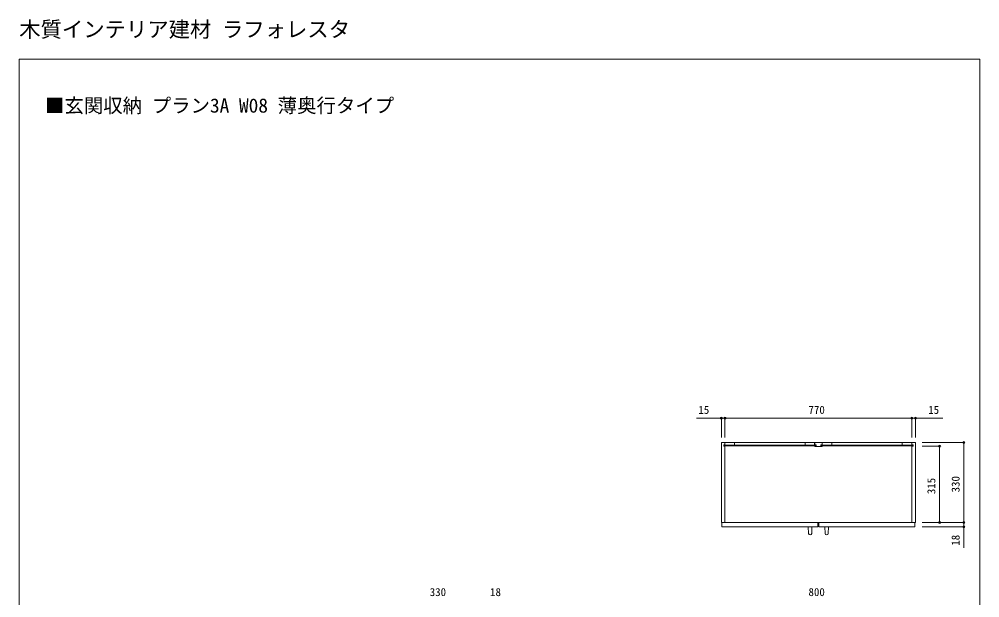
# Model space of a CAD drawing. Units: millimetres, scale not verified. Extents: x -1980 to 1980, y -3200 to 3205.
# Drawn here: x -1980 to 1980, y 820 to 3205 of the extents above; entities that cross this region are included whole.
import ezdxf
from ezdxf.enums import TextEntityAlignment as Align

# ---------------------------------------------------------------- set-up
doc = ezdxf.new("R2010")
doc.units = ezdxf.units.MM
doc.header["$LTSCALE"] = 15
doc.linetypes.add('CHAIN2', pattern=[12, 9, -1, 1, -1])
for name, color, linetype, lineweight in [('0-0_0', 7, 'Continuous', 9), ('0-2_YKK_ZWAK', 4, 'Continuous', 9), ('0-3_YKK_11', 2, 'CHAIN2', 9), ('0-6_YKK_D', 6, 'Continuous', 9)]:
    doc.layers.add(name, color=color, linetype=linetype, lineweight=lineweight)
doc.layers.add('0-1_USER1', color=3, linetype='Continuous')
doc.styles.add('ＭＳ ゴシック', font='')
doc.styles.get('ＭＳ ゴシック').set_extended_font_data('MS Gothic')

msp = doc.modelspace()

# ---------------------------------------------------------------- linework, layer by layer
at = {"layer": '0-0_0'}
for p, q in [((-1980, 3040), (1980, 3040)), ((1980, 3040), (1980, -3200))]:
    msp.add_line(p, q, dxfattribs=at)
msp.add_lwpolyline([(1980, -3200), (-1980, -3200), (-1980, 3040)], dxfattribs=at)
at = {"layer": '0-2_YKK_ZWAK'}
for p, q in [((1273.08, 1112.14), (1274.08, 1085.39)), ((1341.08, 1112.14), (1342.08, 1085.39))]:
    msp.add_line(p, q, dxfattribs=at)
for points in [[(1273.08, 1112.14), (1288.08, 1112.14), (1287.07, 1085.39)], [(1341.08, 1112.14), (1356.08, 1112.14), (1355.07, 1085.39)]]:
    msp.add_lwpolyline(points, dxfattribs=at)
for centre in [(1280.58, 1085.64), (1348.58, 1085.64)]:
    msp.add_arc(centre, 6.5, 182.15118, 357.84882, dxfattribs=at)
at = {"layer": '0-3_YKK_11', "linetype": 'Continuous'}
for p, q in [((929.58, 1450.14), (924.58, 1450.14)), ((924.58, 1450.14), (924.58, 1445.14)), ((929.58, 1445.14), (924.58, 1445.14)), ((929.58, 1460.14), (929.58, 1450.14)), ((929.58, 1445.14), (929.58, 1130.14)), ((968.58, 1460.14), (1259.58, 1460.14)), ((1299.58, 1460.14), (1329.58, 1460.14)), ((1299.58, 1460.14), (1299.58, 1450.14)), ((1299.58, 1450.14), (1305.08, 1450.14)), ((1299.58, 1445.14), (1305.08, 1445.14)), ((1299.58, 1445.14), (1299.58, 1444.14)), ((1299.58, 1444.14), (1305.08, 1443.14)), ((1305.08, 1450.14), (1305.08, 1445.14)), ((1305.08, 1443.14), (1324.08, 1443.14)), ((1324.08, 1450.14), (1329.58, 1450.14)), ((1324.08, 1450.14), (1324.08, 1445.14)), ((1324.08, 1445.14), (1329.58, 1445.14)), ((1324.08, 1443.14), (1329.58, 1444.14)), ((1329.58, 1460.14), (1329.58, 1450.14)), ((1329.58, 1445.14), (1329.58, 1444.14)), ((1660.58, 1460.14), (1369.58, 1460.14)), ((1699.58, 1450.14), (1699.58, 1460.14)), ((1705.08, 1450.14), (1699.58, 1450.14)), ((1699.58, 1130.14), (1699.58, 1445.14)), ((1705.08, 1445.14), (1699.58, 1445.14)), ((1705.08, 1445.14), (1705.08, 1450.14))]:
    msp.add_line(p, q, dxfattribs=at)
for points in [[(914.58, 1130.14), (1714.58, 1130.14), (1714.58, 1460.14), (914.58, 1460.14)], [(924.58, 1445.64), (1303.58, 1445.64), (1303.58, 1449.64), (924.58, 1449.64)], [(929.58, 1449.64), (968.58, 1449.64), (968.58, 1460.14), (929.58, 1460.14)], [(1298.58, 1449.64), (1259.58, 1449.64), (1259.58, 1460.14), (1298.58, 1460.14)], [(1704.58, 1445.64), (1325.58, 1445.64), (1325.58, 1449.64), (1704.58, 1449.64)], [(1330.58, 1449.64), (1369.58, 1449.64), (1369.58, 1460.14), (1330.58, 1460.14)], [(1699.58, 1449.64), (1660.58, 1449.64), (1660.58, 1460.14), (1699.58, 1460.14)], [(916.58, 1112.14), (1312.58, 1112.14), (1312.58, 1130.14), (916.58, 1130.14)], [(1316.58, 1112.14), (1712.58, 1112.14), (1712.58, 1130.14), (1316.58, 1130.14)]]:
    msp.add_lwpolyline(points, close=True, dxfattribs=at)
at = {"layer": '0-6_YKK_D'}
for p, q in [((914.58, 1560.14), (811.78, 1560.14)), ((914.58, 1481.14), (914.58, 1561.14)), ((929.58, 1560.14), (914.58, 1560.14)), ((929.58, 1481.14), (929.58, 1561.14)), ((929.58, 1481.14), (929.58, 1561.14)), ((929.58, 1560.14), (946.58, 1560.14)), ((929.58, 1560.14), (1699.58, 1560.14)), ((1699.58, 1560.14), (1682.58, 1560.14)), ((1699.58, 1481.14), (1699.58, 1561.14)), ((1699.58, 1481.14), (1699.58, 1561.14)), ((1699.58, 1560.14), (1714.58, 1560.14)), ((1714.58, 1481.14), (1714.58, 1561.14)), ((1714.58, 1560.14), (1828.18, 1560.14)), ((1742.59, 1460.14), (1915.58, 1460.14)), ((1742.59, 1445.14), (1815.58, 1445.14)), ((1814.58, 1130.14), (1814.58, 1445.14)), ((1914.58, 1460.14), (1914.58, 1130.14)), ((1742.59, 1130.14), (1915.58, 1130.14)), ((1742.59, 1130.14), (1815.58, 1130.14)), ((1742.59, 1130.14), (1915.58, 1130.14)), ((1742.59, 1112.14), (1915.58, 1112.14))]:
    msp.add_line(p, q, dxfattribs=at)
msp.add_lwpolyline([(1914.58, 1130.14), (1914.58, 1112.14), (1914.58, 1026.34)], dxfattribs=at)
for centre in [(914.58, 1560.14), (929.58, 1560.14), (929.58, 1560.14), (1699.58, 1560.14), (1699.58, 1560.14), (1714.58, 1560.14), (1814.58, 1445.14), (1914.58, 1460.14), (1814.58, 1130.14), (1914.58, 1130.14), (1914.58, 1130.14), (1914.58, 1112.14)]:
    msp.add_circle(centre, 4.25, dxfattribs=at)

# ---------------------------------------------------------------- texts
at = {"layer": '0-1_USER1', "style": 'ＭＳ ゴシック'}
for s, height, p in [('木質インテリア建材 ラフォレスタ', 64.52, (-1980, 3112)), ('■玄関収納 プラン3A W08 薄奥行タイプ', 58.65, (-1873.59, 2802.47))]:
    msp.add_text(s, height=height, dxfattribs=at).set_placement(p, align=Align.BOTTOM_LEFT)
at = {"layer": '0-6_YKK_D', "style": 'ＭＳ ゴシック'}
for s, p in [('15', (819.78, 1568.14)), ('770', (1273.78, 1568.14)), ('15', (1767.38, 1568.14)), ('330', (-287.54, 816.91)), ('18', (-38.74, 816.91)), ('800', (1273.78, 816.91))]:
    msp.add_text(s, height=32.99, dxfattribs=at).set_placement(p, align=Align.BOTTOM_LEFT)
for s, p in [('315', (1806.58, 1246.84)), ('330', (1906.58, 1254.34)), ('18', (1906.58, 1034.34))]:
    msp.add_text(s, height=32.99, rotation=90, dxfattribs=at).set_placement(p, align=Align.BOTTOM_LEFT)

doc.saveas('drawing.dxf')
